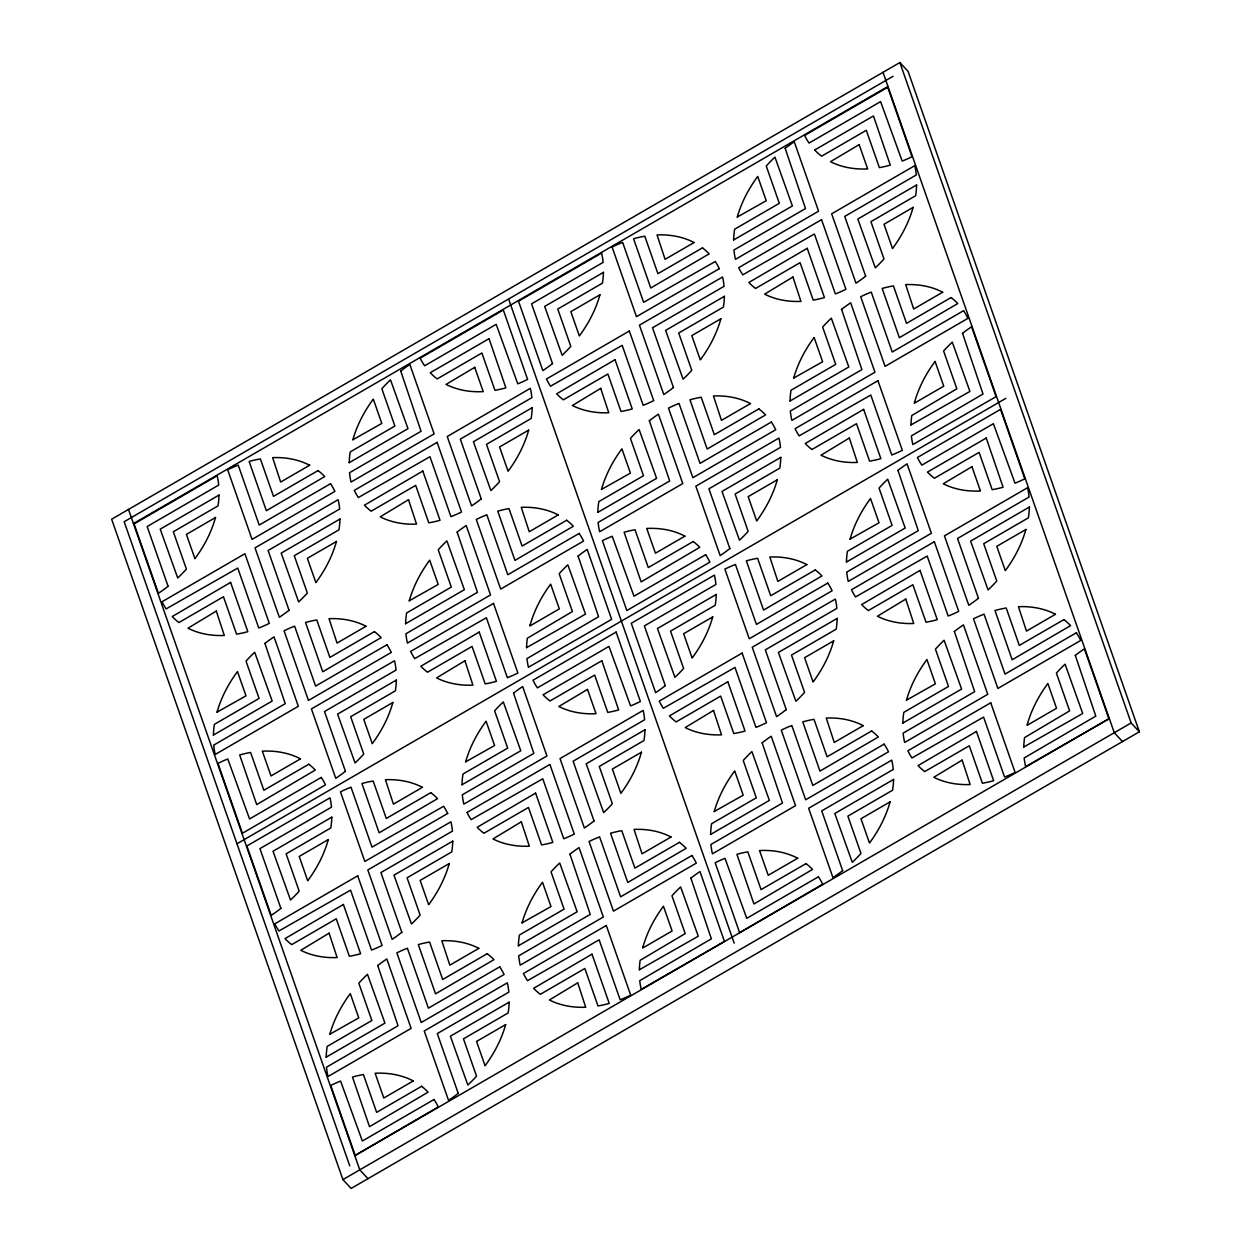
<?xml version="1.0" encoding="UTF-8"?>
<svg xmlns="http://www.w3.org/2000/svg" width="1251" height="1251" viewBox="0 0 1251 1251"><rect width="100%" height="100%" fill="white"/><g stroke="black" fill="none" stroke-linecap="round" stroke-linejoin="round"><path stroke-width="1.5" d="M899.876 62.55L111.636 519.212L342.915 1179.615L351.124 1188.45L1139.364 731.788L908.085 71.385L899.876 62.55L1131.139 722.953L1139.364 731.788M893.026 76.295L124.177 521.714L349.764 1165.869M133.45 523.575L887.96 86.444M814.667 150.011L873.448 115.952L890.29 165.132A107.586 77.656 -42.9 0 1 880.391 167.431L879.375 167.603L866.302 130.292L821.61 156.187L820.719 155.499A107.586 77.656 -42.9 0 1 814.682 150.026M719.341 268.668L636.478 316.675L612.099 247.041L613.788 246.212A107.586 77.656 -42.9 0 1 621.653 242.772L622.638 242.397L643.624 302.335L715.259 261.49A107.586 77.656 -42.9 0 1 719.325 268.652M162.051 601.731L244.915 553.724L269.293 623.358L267.605 624.186A107.586 77.656 -42.9 0 1 259.739 627.627L258.754 628.002L237.753 568.063L166.117 608.909A107.586 77.656 -42.9 0 1 162.067 601.762M236.971 843.799L1005.82 398.365M447.702 813.463L364.839 861.47L340.46 791.836L342.149 791.007A107.586 77.656 -42.9 0 1 350.014 787.567L350.999 787.192L372 847.13L443.636 806.285A107.586 77.656 -42.9 0 1 447.686 813.447M467.045 812.446L549.908 764.455L574.303 834.089L572.598 834.902A107.586 77.656 -42.9 0 1 564.733 838.342L563.748 838.733L542.762 778.779L471.127 819.64A107.586 77.656 -42.9 0 1 467.061 812.478M354.815 1155.721L1109.34 718.59M342.915 1179.615L1131.139 722.953M1122.507 741.562L1114.281 732.726L883.018 72.323M367.982 1178.677L359.772 1169.841L128.493 509.438M508.594 299.005L734.181 943.16M213.389 735.088L272.171 701.06L254.688 652.24A107.586 77.656 -42.9 0 0 246.791 660.262L246.009 661.122L259.082 698.449L214.39 724.345L214.187 725.658A107.586 77.656 -42.9 0 0 213.389 735.088M219.019 495.083L219.019 495.115A107.586 77.656 -42.9 0 1 218.221 504.56L218.018 505.873L173.326 531.753L186.399 569.08L185.617 569.956A107.586 77.656 -42.9 0 1 177.72 577.962L160.237 529.142L219.019 495.083M326.183 1057.158L384.948 1023.146L367.481 974.326A107.586 77.656 -42.9 0 0 359.584 982.332L358.802 983.208L371.875 1020.519L327.183 1046.415L326.98 1047.728A107.586 77.656 -42.9 0 0 326.183 1057.158M331.812 817.169L331.812 817.2A107.586 77.656 -42.9 0 1 331.015 826.63L330.811 827.943L286.119 853.839L299.192 891.165L298.41 892.026A107.586 77.656 -42.9 0 1 290.513 900.048L273.031 851.227L331.812 817.169M339.975 519.04L339.975 519.071A107.586 77.656 -42.9 0 1 339.162 528.501L338.974 529.814L294.282 555.71L307.339 593.021L306.558 593.897A107.586 77.656 -42.9 0 1 298.661 601.919L281.194 553.098L339.975 519.04M349.201 462.682L407.982 428.671L390.5 379.851A107.586 77.656 -42.9 0 0 382.618 387.857L381.821 388.733L394.894 426.044L350.202 451.939L349.999 453.253A107.586 77.656 -42.9 0 0 349.201 462.682M396.364 680.075L396.364 680.106A107.586 77.656 -42.9 0 1 395.566 689.551L395.363 690.849L350.671 716.745L363.744 754.072L362.962 754.932A107.586 77.656 -42.9 0 1 355.065 762.954L337.582 714.133L396.364 680.075M405.59 623.733L464.371 589.706L446.904 540.885A107.586 77.656 -42.9 0 0 439.007 548.908L438.225 549.768L451.298 587.094L406.591 612.99L406.403 614.288A107.586 77.656 -42.9 0 0 405.59 623.733M452.768 841.125L452.768 841.157A107.586 77.656 -42.9 0 1 451.955 850.586L451.767 851.9L407.075 877.795L420.133 915.107L419.351 915.982A107.586 77.656 -42.9 0 1 411.454 923.989L393.987 875.168L452.768 841.125M461.994 784.768L520.776 750.741L503.293 701.92A107.586 77.656 -42.9 0 0 495.396 709.942L494.614 710.818L507.687 748.129L462.995 774.025L462.792 775.339A107.586 77.656 -42.9 0 0 461.994 784.768M509.157 1002.16L509.157 1002.192A107.586 77.656 -42.9 0 1 508.359 1011.621L508.156 1012.935L463.464 1038.83L476.537 1076.141L475.755 1077.017A107.586 77.656 -42.9 0 1 467.858 1085.039L450.376 1036.219L509.157 1002.16M518.383 945.803L577.164 911.776L559.697 862.971A107.586 77.656 -42.9 0 0 551.8 870.977L551.019 871.853L564.076 909.164L519.384 935.06L519.196 936.373A107.586 77.656 -42.9 0 0 518.383 945.803M526.546 647.674L585.499 614.132L567.845 564.827A107.586 77.656 -42.9 0 0 559.948 572.849L559.166 573.724L572.411 611.52L527.343 638.245A107.586 77.656 -42.9 0 0 526.546 647.674M532.191 407.685L532.191 407.717A107.586 77.656 -42.9 0 1 531.378 417.146L531.19 418.46L486.483 444.355L499.556 481.666L498.774 482.542A107.586 77.656 -42.9 0 1 490.877 490.564L473.41 441.744L532.191 407.685M597.806 512.363L656.587 478.351L639.12 429.531A107.586 77.656 -42.9 0 0 631.223 437.537L630.441 438.413L643.499 475.74L598.807 501.62L598.619 502.933A107.586 77.656 -42.9 0 0 597.806 512.363M603.451 272.374L603.451 272.405A107.586 77.656 -42.9 0 1 602.638 281.835L602.45 283.148L557.758 309.044L570.816 346.371L570.034 347.231A107.586 77.656 -42.9 0 1 562.137 355.253L544.67 306.432L603.451 272.374M639.339 969.76L698.277 936.217L680.638 886.912A107.586 77.656 -42.9 0 0 672.741 894.934L671.959 895.794L685.204 933.59L640.137 960.33A107.586 77.656 -42.9 0 0 639.339 969.76M644.969 729.771L644.969 729.802A107.586 77.656 -42.9 0 1 644.171 739.232L643.968 740.545L599.276 766.425L612.349 803.752L611.567 804.628A107.586 77.656 -42.9 0 1 603.67 812.634L586.187 763.814L644.969 729.771M710.599 834.448L769.381 800.421L751.898 751.601A107.586 77.656 -42.9 0 0 744.017 759.623L743.219 760.499L756.292 797.81L711.6 823.705L711.397 825.019A107.586 77.656 -42.9 0 0 710.599 834.448M716.244 594.46L716.244 594.491A107.586 77.656 -42.9 0 1 715.431 603.92L715.244 605.234L670.536 631.13L683.609 668.441L682.827 669.316A107.586 77.656 -42.9 0 1 674.93 677.338L657.463 628.518L716.244 594.46M724.392 296.331L724.392 296.362A107.586 77.656 -42.9 0 1 723.594 305.791L723.391 307.105L678.699 333.001L691.772 370.312L690.99 371.187A107.586 77.656 -42.9 0 1 683.093 379.194L665.61 330.389L724.392 296.331M733.618 239.973L792.399 205.946L774.932 157.126A107.586 77.656 -42.9 0 0 767.035 165.148L766.253 166.023L779.326 203.334L734.618 229.23L734.431 230.544A107.586 77.656 -42.9 0 0 733.618 239.973M780.796 457.366L780.796 457.397A107.586 77.656 -42.9 0 1 779.983 466.826L779.795 468.14L735.103 494.036L748.161 531.347L747.379 532.222A107.586 77.656 -42.9 0 1 739.482 540.244L722.015 491.424L780.796 457.366M790.022 401.008L848.803 366.996L831.321 318.176A107.586 77.656 -42.9 0 0 823.424 326.183L822.642 327.058L835.715 364.369L791.023 390.265L790.82 391.579A107.586 77.656 -42.9 0 0 790.022 401.008M837.185 618.401L837.185 618.432A107.586 77.656 -42.9 0 1 836.387 627.877L836.184 629.175L791.492 655.071L804.565 692.397L803.783 693.257A107.586 77.656 -42.9 0 1 795.886 701.279L778.403 652.459L837.185 618.401M846.411 562.059L905.192 528.031L887.725 479.211A107.586 77.656 -42.9 0 0 879.828 487.233L879.046 488.093L892.104 525.42L847.412 551.316L847.224 552.614A107.586 77.656 -42.9 0 0 846.411 562.059M893.589 779.451L893.589 779.482A107.586 77.656 -42.9 0 1 892.776 788.912L892.588 790.225L847.881 816.121L860.954 853.432L860.172 854.308A107.586 77.656 -42.9 0 1 852.275 862.314L834.808 813.494L893.589 779.451M902.815 723.094L961.597 689.066L944.114 640.246A107.586 77.656 -42.9 0 0 936.217 648.268L935.435 649.144L948.508 686.455L903.816 712.351L903.613 713.664A107.586 77.656 -42.9 0 0 902.815 723.094M910.963 424.965L969.916 391.422L952.277 342.117A107.586 77.656 -42.9 0 0 944.38 350.139L943.598 350.999L956.827 388.795L911.776 415.535A107.586 77.656 -42.9 0 0 910.963 424.965M916.608 184.976L916.608 185.007A107.586 77.656 -42.9 0 1 915.81 194.437L915.607 195.75L870.915 221.646L883.988 258.957L883.206 259.833A107.586 77.656 -42.9 0 1 875.309 267.839L857.826 219.019L916.608 184.976M1023.756 747.035L1082.709 713.492L1065.07 664.203A107.586 77.656 -42.9 0 0 1057.173 672.209L1056.391 673.085L1069.621 710.881L1024.569 737.605A107.586 77.656 -42.9 0 0 1023.756 747.035M1029.401 507.046L1029.401 507.077A107.586 77.656 -42.9 0 1 1028.588 516.507L1028.4 517.82L983.708 543.716L996.766 581.043L995.984 581.903A107.586 77.656 -42.9 0 1 988.087 589.925L970.62 541.104L1029.401 507.046M215.516 517.523L215.36 518.055A107.586 77.656 -42.9 0 1 211.356 529.705L210.559 531.628A107.586 77.656 -42.9 0 1 203.897 544.998L202.803 546.875A107.586 77.656 -42.9 0 1 195.516 557.852L194.921 558.665L186.415 534.38L215.516 517.523M217.049 712.147L245.994 695.837L237.487 671.537L236.892 672.35A107.586 77.656 -42.9 0 0 229.605 683.343L228.511 685.204A107.586 77.656 -42.9 0 0 221.849 698.574L221.052 700.513A107.586 77.656 -42.9 0 0 217.049 712.147M352.86 439.758L381.805 423.432L373.314 399.147L372.704 399.945A107.586 77.656 -42.9 0 0 365.433 410.938L364.338 412.814A107.586 77.656 -42.9 0 0 357.677 426.184L356.863 428.108A107.586 77.656 -42.9 0 0 352.86 439.758M336.456 541.464L336.316 541.996A107.586 77.656 -42.9 0 1 332.313 553.646L331.499 555.585A107.586 77.656 -42.9 0 1 324.838 568.939L323.743 570.816A107.586 77.656 -42.9 0 1 316.472 581.809L315.862 582.622L307.355 558.321L336.456 541.464M328.309 839.593L328.153 840.14A107.586 77.656 -42.9 0 1 324.15 851.775L323.352 853.714A107.586 77.656 -42.9 0 1 316.691 867.068L315.58 868.945A107.586 77.656 -42.9 0 1 308.309 879.938L307.715 880.751L299.208 856.45L328.309 839.593M409.249 600.793L438.21 584.467L429.703 560.182L429.109 560.995A107.586 77.656 -42.9 0 0 421.822 571.973L420.727 573.849A107.586 77.656 -42.9 0 0 414.065 587.219L413.268 589.158A107.586 77.656 -42.9 0 0 409.249 600.793M392.861 702.499L392.705 703.046A107.586 77.656 -42.9 0 1 388.701 714.681L387.904 716.62A107.586 77.656 -42.9 0 1 381.242 729.99L380.148 731.866A107.586 77.656 -42.9 0 1 372.861 742.844L372.266 743.657L363.76 719.372L392.861 702.499M329.826 1034.233L358.787 1017.907L350.28 993.622L349.686 994.42A107.586 77.656 -42.9 0 0 342.399 1005.413L341.304 1007.29A107.586 77.656 -42.9 0 0 334.642 1020.66L333.845 1022.583A107.586 77.656 -42.9 0 0 329.826 1034.233M528.673 430.109L528.532 430.641A107.586 77.656 -42.9 0 1 524.513 442.291L523.716 444.23A107.586 77.656 -42.9 0 1 517.054 457.585L515.959 459.461A107.586 77.656 -42.9 0 1 508.672 470.454L508.078 471.252L499.571 446.967L528.673 430.109M465.653 761.828L494.598 745.518L486.092 721.217L485.497 722.03A107.586 77.656 -42.9 0 0 478.226 733.023L477.131 734.9A107.586 77.656 -42.9 0 0 470.454 748.254L469.657 750.193A107.586 77.656 -42.9 0 0 465.653 761.828M599.933 294.798L599.792 295.345A107.586 77.656 -42.9 0 1 595.789 306.98L594.976 308.919A107.586 77.656 -42.9 0 1 588.314 322.289L587.219 324.15A107.586 77.656 -42.9 0 1 579.948 335.143L579.338 335.956L570.831 311.655L599.933 294.798M449.25 863.55L449.109 864.081A107.586 77.656 -42.9 0 1 445.106 875.731L444.293 877.655A107.586 77.656 -42.9 0 1 437.631 891.025L436.536 892.901A107.586 77.656 -42.9 0 1 429.265 903.894L428.655 904.692L420.148 880.407L449.25 863.55M530.205 624.749L529.877 625.969L559.322 608.893L550.643 584.139L550.049 584.936A107.586 77.656 -42.9 0 0 542.778 595.929L541.683 597.806A107.586 77.656 -42.9 0 0 534.208 613.099L533.442 615.039A107.586 77.656 -42.9 0 0 530.205 624.749M601.465 489.438L630.426 473.113L621.919 448.828L621.309 449.641A107.586 77.656 -42.9 0 0 614.038 460.618L612.943 462.495A107.586 77.656 -42.9 0 0 606.282 475.865L605.468 477.788A107.586 77.656 -42.9 0 0 601.465 489.438M522.042 922.878L551.003 906.553L542.496 882.268L541.886 883.065A107.586 77.656 -42.9 0 0 534.615 894.058L533.52 895.935A107.586 77.656 -42.9 0 0 526.859 909.305L526.045 911.228A107.586 77.656 -42.9 0 0 522.042 922.878M505.654 1024.585L505.498 1025.116A107.586 77.656 -42.9 0 1 501.495 1036.766L500.697 1038.705A107.586 77.656 -42.9 0 1 494.02 1052.06L492.925 1053.936A107.586 77.656 -42.9 0 1 485.654 1064.929L485.06 1065.727L476.553 1041.442L505.654 1024.585M737.277 217.049L766.237 200.723L757.731 176.438L757.136 177.235A107.586 77.656 -42.9 0 0 749.849 188.229L748.755 190.105A107.586 77.656 -42.9 0 0 742.093 203.46L741.296 205.399A107.586 77.656 -42.9 0 0 737.277 217.049M720.889 318.755L720.732 319.286A107.586 77.656 -42.9 0 1 716.729 330.936L715.932 332.86A107.586 77.656 -42.9 0 1 709.27 346.23L708.175 348.106A107.586 77.656 -42.9 0 1 700.888 359.1L700.294 359.897L691.787 335.612L720.889 318.755M641.466 752.195L641.31 752.727A107.586 77.656 -42.9 0 1 637.306 764.377L636.509 766.3A107.586 77.656 -42.9 0 1 629.847 779.67L628.753 781.547A107.586 77.656 -42.9 0 1 621.466 792.524L620.871 793.337L612.365 769.052L641.466 752.195M712.726 616.884L712.585 617.415A107.586 77.656 -42.9 0 1 708.566 629.065L707.769 631.004A107.586 77.656 -42.9 0 1 701.107 644.359L700.013 646.235A107.586 77.656 -42.9 0 1 692.726 657.228L692.131 658.026L683.625 633.741L712.726 616.884M793.681 378.083L822.626 361.758L814.12 337.473L813.525 338.27A107.586 77.656 -42.9 0 0 806.254 349.264L805.159 351.14A107.586 77.656 -42.9 0 0 798.482 364.51L797.685 366.434A107.586 77.656 -42.9 0 0 793.681 378.083M642.998 946.819L642.67 948.039L672.115 930.979L663.437 906.209L662.842 907.022A107.586 77.656 -42.9 0 0 655.571 918.015L654.461 919.876A107.586 77.656 -42.9 0 0 647.002 935.185L646.235 937.124A107.586 77.656 -42.9 0 0 642.998 946.819M777.278 479.79L777.137 480.337A107.586 77.656 -42.9 0 1 773.134 491.971L772.32 493.91A107.586 77.656 -42.9 0 1 765.659 507.265L764.564 509.141A107.586 77.656 -42.9 0 1 757.293 520.135L756.683 520.948L748.176 496.647L777.278 479.79M714.258 811.524L743.203 795.198L734.697 770.913L734.102 771.711A107.586 77.656 -42.9 0 0 726.831 782.704L725.736 784.58A107.586 77.656 -42.9 0 0 719.075 797.935L718.262 799.874A107.586 77.656 -42.9 0 0 714.258 811.524M913.089 207.4L912.949 207.932A107.586 77.656 -42.9 0 1 908.945 219.582L908.132 221.505A107.586 77.656 -42.9 0 1 901.471 234.875L900.376 236.752A107.586 77.656 -42.9 0 1 893.105 247.745L892.51 248.542L884.004 224.257L913.089 207.4M850.07 539.118L879.031 522.793L870.524 498.508L869.914 499.321A107.586 77.656 -42.9 0 0 862.643 510.299L861.548 512.175A107.586 77.656 -42.9 0 0 854.886 525.545L854.073 527.484A107.586 77.656 -42.9 0 0 850.07 539.118M833.682 640.84L833.526 641.372A107.586 77.656 -42.9 0 1 829.522 653.006L828.725 654.945A107.586 77.656 -42.9 0 1 822.048 668.315L820.953 670.192A107.586 77.656 -42.9 0 1 813.682 681.169L813.087 681.983L804.581 657.698L833.682 640.84M914.622 402.024L914.293 403.244L943.754 386.184L935.076 361.414L934.481 362.227A107.586 77.656 -42.9 0 0 927.194 373.22L926.1 375.097A107.586 77.656 -42.9 0 0 918.641 390.39L917.874 392.329A107.586 77.656 -42.9 0 0 914.622 402.024M906.475 700.169L935.42 683.844L926.913 659.543L926.319 660.356A107.586 77.656 -42.9 0 0 919.032 671.349L917.937 673.226A107.586 77.656 -42.9 0 0 911.275 686.58L910.478 688.519A107.586 77.656 -42.9 0 0 906.475 700.169M890.071 801.875L889.93 802.407A107.586 77.656 -42.9 0 1 885.911 814.057L885.114 815.98A107.586 77.656 -42.9 0 1 878.452 829.35L877.358 831.227A107.586 77.656 -42.9 0 1 870.07 842.22L869.476 843.018L860.969 818.733L890.071 801.875M1025.883 529.47L1025.742 530.017A107.586 77.656 -42.9 0 1 1021.739 541.652L1020.925 543.591A107.586 77.656 -42.9 0 1 1014.264 556.961L1013.169 558.822A107.586 77.656 -42.9 0 1 1005.898 569.815L1005.288 570.628L996.781 546.327L1025.883 529.47M1027.415 724.11L1027.087 725.33L1056.532 708.269L1047.869 683.499L1047.259 684.313A107.586 77.656 -42.9 0 0 1039.988 695.29L1038.893 697.167A107.586 77.656 -42.9 0 0 1031.418 712.46L1030.652 714.399A107.586 77.656 -42.9 0 0 1027.415 724.11M400.742 371.047L421.071 431.282L349.529 472.722L349.608 473.613A107.586 77.656 -42.9 0 0 350.702 480.572L351.031 482.042L434.144 433.894L409.843 364.479A107.586 77.656 -42.9 0 0 400.742 371.047M168.087 586.281L167.478 586.766A107.586 77.656 -42.9 0 1 158.424 593.318L134.076 523.919L217.189 475.755L217.518 477.225A107.586 77.656 -42.9 0 1 218.612 484.2L218.706 485.075L147.165 526.53L168.087 586.281M785.175 148.337L805.488 208.573L733.946 250.012L734.024 250.904A107.586 77.656 -42.9 0 0 735.135 257.862L735.463 259.332L818.576 211.184L794.26 141.754A107.586 77.656 -42.9 0 0 785.175 148.337M552.504 363.572L551.91 364.057A107.586 77.656 -42.9 0 1 542.84 370.609L518.493 301.21L601.622 253.046L601.95 254.516A107.586 77.656 -42.9 0 1 603.045 261.49L603.123 262.366L531.581 303.821L552.504 363.572M289.028 610.238L288.434 610.707A107.586 77.656 -42.9 0 1 279.364 617.259L255.016 547.86L338.145 499.712L338.474 501.182A107.586 77.656 -42.9 0 1 339.568 508.141L339.647 509.032L268.105 550.487L289.028 610.238M264.931 643.436L285.244 703.672L213.702 745.127L213.796 746.003A107.586 77.656 -42.9 0 0 214.891 752.977L215.219 754.447L298.332 706.283L274.016 636.868A107.586 77.656 -42.9 0 0 264.931 643.436M481.244 498.868L480.634 499.352A107.586 77.656 -42.9 0 1 471.58 505.904L447.233 436.505L530.346 388.357L530.674 389.827A107.586 77.656 -42.9 0 1 531.784 396.786L531.863 397.677L460.321 439.117L481.244 498.868M457.147 532.082L477.46 592.317L405.918 633.772L405.996 634.648A107.586 77.656 -42.9 0 0 407.107 641.622L407.435 643.092L490.548 594.929L466.201 525.529A107.586 77.656 -42.9 0 0 457.147 532.082M673.46 387.513L672.85 387.998A107.586 77.656 -42.9 0 1 663.796 394.55L639.449 325.151L722.562 277.003L722.89 278.473A107.586 77.656 -42.9 0 1 723.985 285.431L724.079 286.323L652.537 327.762L673.46 387.513M649.347 420.727L669.676 480.963L598.134 522.418L598.213 523.293A107.586 77.656 -42.9 0 0 599.307 530.268L599.636 531.738L682.765 483.574L658.417 414.175A107.586 77.656 -42.9 0 0 649.347 420.727M865.661 276.158L865.067 276.643A107.586 77.656 -42.9 0 1 855.997 283.195L831.665 213.796L914.778 165.648L915.107 167.118A107.586 77.656 -42.9 0 1 916.201 174.077L916.295 174.968L844.738 216.407L865.661 276.158M841.563 309.372L861.892 369.608L790.335 411.047L790.429 411.939A107.586 77.656 -42.9 0 0 791.523 418.897L791.852 420.367L874.965 372.219L850.664 302.805A107.586 77.656 -42.9 0 0 841.563 309.372M578.087 556.038L598.572 616.743L526.952 658.605A107.586 77.656 -42.9 0 0 528.422 667.268L611.661 619.354L587.188 549.455A107.586 77.656 -42.9 0 0 578.087 556.038M345.432 771.273L344.823 771.758A107.586 77.656 -42.9 0 1 335.753 778.31L311.421 708.91L394.534 660.747L394.863 662.217A107.586 77.656 -42.9 0 1 395.957 669.191L396.051 670.067L324.509 711.522L345.432 771.273M962.519 333.329L983.005 394.034L911.369 435.895A107.586 77.656 -42.9 0 0 912.855 444.543L996.093 396.645L971.574 326.761A107.586 77.656 -42.9 0 0 962.519 333.329M513.535 693.132L533.864 753.352L462.307 794.807L462.401 795.699A107.586 77.656 -42.9 0 0 463.495 802.657L463.824 804.127L546.937 755.979L522.637 686.549A107.586 77.656 -42.9 0 0 513.535 693.132M729.849 548.563L729.239 549.033A107.586 77.656 -42.9 0 1 720.185 555.6L695.837 486.186L778.966 438.038L779.279 439.508A107.586 77.656 -42.9 0 1 780.389 446.466L780.468 447.358L708.926 488.813L729.849 548.563M280.881 908.367L280.271 908.836A107.586 77.656 -42.9 0 1 271.201 915.404L246.869 845.989L329.983 797.841L330.311 799.311A107.586 77.656 -42.9 0 1 331.406 806.269L331.499 807.161L259.942 848.616L280.881 908.367M897.968 470.407L918.281 530.643L846.739 572.098L846.818 572.974A107.586 77.656 -42.9 0 0 847.928 579.948L848.241 581.418L931.37 533.254L907.053 463.84A107.586 77.656 -42.9 0 0 897.968 470.407M665.297 685.642L664.688 686.127A107.586 77.656 -42.9 0 1 655.633 692.679L631.286 623.279L714.399 575.132L714.728 576.602A107.586 77.656 -42.9 0 1 715.838 583.56L715.916 584.452L644.374 625.891L665.297 685.642M401.821 932.308L401.211 932.793A107.586 77.656 -42.9 0 1 392.157 939.345L367.81 869.945L450.939 821.798L451.251 823.267A107.586 77.656 -42.9 0 1 452.362 830.226L452.44 831.117L380.898 872.557L401.821 932.308M377.724 965.522L398.037 1025.757L326.495 1067.197L326.574 1068.088A107.586 77.656 -42.9 0 0 327.684 1075.047L328.012 1076.517L411.126 1028.369L386.809 958.954A107.586 77.656 -42.9 0 0 377.724 965.522M594.037 820.953L593.427 821.438A107.586 77.656 -42.9 0 1 584.373 827.99L560.026 758.591L643.139 710.427L643.467 711.897A107.586 77.656 -42.9 0 1 644.562 718.872L644.656 719.747L573.114 761.202L594.037 820.953M569.94 854.167L590.253 914.403L518.712 955.842L518.79 956.734A107.586 77.656 -42.9 0 0 519.9 963.692L520.213 965.162L603.342 917.014L579.025 847.599A107.586 77.656 -42.9 0 0 569.94 854.167M786.254 709.598L785.644 710.083A107.586 77.656 -42.9 0 1 776.574 716.635L752.242 647.236L835.355 599.073L835.684 600.543A107.586 77.656 -42.9 0 1 836.778 607.517L836.872 608.393L765.315 649.848L786.254 709.598M762.14 742.813L782.469 803.048L710.912 844.488L711.006 845.379A107.586 77.656 -42.9 0 0 712.1 852.338L712.429 853.808L795.542 805.66L771.21 736.26A107.586 77.656 -42.9 0 0 762.14 742.813M978.454 598.244L977.86 598.729A107.586 77.656 -42.9 0 1 968.79 605.281L944.442 535.881L1027.571 487.718L1027.9 489.188A107.586 77.656 -42.9 0 1 1028.994 496.162L1029.073 497.038L957.531 538.493L978.454 598.244M954.357 631.458L974.67 691.678L903.128 733.133L903.222 734.024A107.586 77.656 -42.9 0 0 904.317 740.983L904.645 742.453L987.758 694.305L963.442 624.875A107.586 77.656 -42.9 0 0 954.357 631.458M690.88 878.108L711.366 938.829L639.746 980.675A107.586 77.656 -42.9 0 0 641.216 989.338L724.454 941.44L699.981 871.54A107.586 77.656 -42.9 0 0 690.88 878.108M458.226 1093.358L457.616 1093.827A107.586 77.656 -42.9 0 1 448.546 1100.38L424.214 1030.98L507.327 982.833L507.656 984.302A107.586 77.656 -42.9 0 1 508.75 991.261L508.844 992.152L437.287 1033.592L458.226 1093.358M1075.313 655.399L1095.798 716.104L1024.162 757.965A107.586 77.656 -42.9 0 0 1025.648 766.628L1108.871 718.731L1084.398 648.831A107.586 77.656 -42.9 0 0 1075.313 655.399M842.642 870.633L842.032 871.118A107.586 77.656 -42.9 0 1 832.978 877.67L808.631 808.271L891.744 760.123L892.072 761.593A107.586 77.656 -42.9 0 1 893.183 768.552L893.261 769.443L821.719 810.883L842.642 870.633M503.324 309.998L420.211 358.146L420.852 359.428A107.586 77.656 -42.9 0 0 424.167 365.104L424.636 365.777L496.178 324.337L517.773 383.822A107.586 77.656 -42.9 0 0 527.609 379.428L503.324 309.998M887.741 87.273L804.628 135.436L805.269 136.719A107.586 77.656 -42.9 0 0 808.599 142.395L809.053 143.067L880.595 101.612L902.206 161.098A107.586 77.656 -42.9 0 0 912.026 156.719L887.741 87.273M489.032 338.661L430.25 372.72A107.586 77.656 -42.9 0 0 436.286 378.224L437.178 378.897L481.885 353.001L494.943 390.328L495.975 390.14A107.586 77.656 -42.9 0 0 505.873 387.857L489.032 338.661M474.723 367.341L446.044 384.417A107.586 77.656 -42.9 0 0 455.473 388.263L457.131 388.78A107.586 77.656 -42.9 0 0 469.328 391.219L471.142 391.407A107.586 77.656 -42.9 0 0 482.37 391.672L483.23 391.626L474.723 367.341M859.156 144.631L830.461 161.707A107.586 77.656 -42.9 0 0 839.906 165.554L841.563 166.07A107.586 77.656 -42.9 0 0 853.761 168.494L855.575 168.682A107.586 77.656 -42.9 0 0 866.787 168.963L867.662 168.916L859.156 144.631M309.638 465.247L280.646 482.042L272.64 457.631A107.586 77.656 -42.9 0 1 283.868 457.913L285.681 458.101A107.586 77.656 -42.9 0 1 297.879 460.54L299.536 461.04A107.586 77.656 -42.9 0 1 308.966 464.903L309.638 465.247M694.07 242.538L665.079 259.332L657.056 234.922A107.586 77.656 -42.9 0 1 668.284 235.188L670.098 235.376A107.586 77.656 -42.9 0 1 682.295 237.815L683.953 238.331A107.586 77.656 -42.9 0 1 693.398 242.178L694.07 242.538M318.035 470.579L273.5 496.381L260.38 458.929L259.035 459.164A107.586 77.656 -42.9 0 0 249.137 461.463L266.354 510.721L324.744 476.568A107.586 77.656 -42.9 0 0 318.724 471.095L318.035 470.579M702.468 247.854L657.917 273.672L644.812 236.22L643.467 236.455A107.586 77.656 -42.9 0 0 633.569 238.738L650.77 287.996L709.176 253.859A107.586 77.656 -42.9 0 0 703.14 248.386L702.468 247.854M330.514 483.73L259.207 525.06L238.206 465.106L237.237 465.497A107.586 77.656 -42.9 0 0 229.355 468.922L227.666 469.75L252.061 539.384L334.908 491.393A107.586 77.656 -42.9 0 0 330.843 484.2L330.514 483.73M437.115 442.369L354.268 490.376A107.586 77.656 -42.9 0 0 358.333 497.554L429.969 456.709L450.954 516.647L451.939 516.272A107.586 77.656 -42.9 0 0 459.821 512.832L461.51 512.003L437.115 442.369M629.331 331.015L546.468 379.022A107.586 77.656 -42.9 0 0 550.549 386.199L622.185 345.354L643.17 405.293L644.156 404.917A107.586 77.656 -42.9 0 0 652.021 401.477L653.71 400.648L629.331 331.015M821.547 219.66L738.684 267.667A107.586 77.656 -42.9 0 0 742.766 274.845L814.401 234L835.387 293.938L836.372 293.547A107.586 77.656 -42.9 0 0 844.237 290.123L845.926 289.294L821.547 219.66M230.606 582.403L172.216 616.54A107.586 77.656 -42.9 0 0 178.236 622.028L178.924 622.545L223.46 596.743L236.58 634.179L237.925 633.944A107.586 77.656 -42.9 0 0 247.823 631.661L230.606 582.403M422.822 471.048L364.432 505.185A107.586 77.656 -42.9 0 0 370.452 510.674L371.14 511.19L415.676 485.372L428.78 522.824L430.141 522.59A107.586 77.656 -42.9 0 0 440.039 520.307L422.822 471.048M615.039 359.678L556.632 393.83A107.586 77.656 -42.9 0 0 562.669 399.304L563.341 399.82L607.892 374.018L620.996 411.47L622.341 411.235A107.586 77.656 -42.9 0 0 632.24 408.936L615.039 359.678M807.239 248.324L748.849 282.476A107.586 77.656 -42.9 0 0 754.885 287.949L755.557 288.465L800.093 262.663L813.213 300.115L814.557 299.88A107.586 77.656 -42.9 0 0 824.456 297.582L807.239 248.324M216.314 611.067L187.994 628.221A107.586 77.656 -42.9 0 0 197.423 632.083L199.081 632.584A107.586 77.656 -42.9 0 0 211.278 635.023L213.092 635.211A107.586 77.656 -42.9 0 0 224.32 635.477L216.314 611.067M408.53 499.712L380.21 516.866A107.586 77.656 -42.9 0 0 389.64 520.713L391.297 521.229A107.586 77.656 -42.9 0 0 403.494 523.669L405.308 523.856A107.586 77.656 -42.9 0 0 416.536 524.122L408.53 499.712M600.73 388.357L572.411 405.512A107.586 77.656 -42.9 0 0 581.856 409.358L583.513 409.875A107.586 77.656 -42.9 0 0 595.711 412.314L597.525 412.502A107.586 77.656 -42.9 0 0 608.752 412.767L600.73 388.357M792.946 277.003L764.627 294.141A107.586 77.656 -42.9 0 0 774.056 298.004L775.714 298.52A107.586 77.656 -42.9 0 0 787.911 300.944L789.741 301.131A107.586 77.656 -42.9 0 0 800.953 301.413L792.946 277.003M366.027 626.282L337.051 643.077L329.029 618.682A107.586 77.656 -42.9 0 1 340.256 618.948L342.07 619.136A107.586 77.656 -42.9 0 1 354.268 621.575L355.925 622.075A107.586 77.656 -42.9 0 1 365.37 625.938L366.027 626.282M558.243 514.927L529.251 531.722L521.245 507.312A107.586 77.656 -42.9 0 1 532.473 507.593L534.286 507.781A107.586 77.656 -42.9 0 1 546.484 510.22L548.141 510.721A107.586 77.656 -42.9 0 1 557.571 514.583L558.243 514.927M750.459 403.573L721.467 420.367L713.461 395.957A107.586 77.656 -42.9 0 1 724.689 396.239L726.503 396.426A107.586 77.656 -42.9 0 1 738.7 398.866L740.357 399.366A107.586 77.656 -42.9 0 1 749.787 403.229L750.459 403.573M942.675 292.218L913.683 309.013L905.677 284.603A107.586 77.656 -42.9 0 1 916.889 284.884L918.703 285.072A107.586 77.656 -42.9 0 1 930.9 287.495L932.574 288.011A107.586 77.656 -42.9 0 1 942.003 291.858L942.675 292.218M374.44 631.614L329.889 657.416L316.784 619.98L315.44 620.199A107.586 77.656 -42.9 0 0 305.541 622.498L322.742 671.756L381.148 637.603A107.586 77.656 -42.9 0 0 375.112 632.13L374.44 631.614M566.656 520.26L522.105 546.062L509.001 508.61L507.64 508.844A107.586 77.656 -42.9 0 0 497.742 511.143L514.959 560.401L573.349 526.249A107.586 77.656 -42.9 0 0 567.328 520.776L566.656 520.26M758.857 408.905L714.321 434.707L701.201 397.255L699.856 397.49A107.586 77.656 -42.9 0 0 689.958 399.788L707.175 449.046L765.565 414.894A107.586 77.656 -42.9 0 0 759.545 409.421L758.857 408.905M951.073 297.55L906.537 323.352L893.417 285.9L892.072 286.135A107.586 77.656 -42.9 0 0 882.174 288.434L899.375 337.692L957.781 303.54A107.586 77.656 -42.9 0 0 951.745 298.066L951.073 297.55M386.919 644.781L315.596 686.095L294.611 626.157L293.625 626.532A107.586 77.656 -42.9 0 0 285.76 629.972L284.071 630.785L308.45 700.435L391.313 652.428A107.586 77.656 -42.9 0 0 387.231 645.235L386.919 644.781M579.135 533.426L507.812 574.741L486.827 514.786L485.841 515.177A107.586 77.656 -42.9 0 0 477.96 518.618L476.271 519.431L500.666 589.08L583.529 541.073A107.586 77.656 -42.9 0 0 579.448 533.88L579.135 533.426M771.335 422.056L700.028 463.386L679.027 403.432L678.042 403.823A107.586 77.656 -42.9 0 0 670.176 407.263L668.487 408.076L692.882 477.71L775.729 429.719A107.586 77.656 -42.9 0 0 771.664 422.525L771.335 422.056M963.551 310.701L892.229 352.016L871.243 292.077L870.258 292.468A107.586 77.656 -42.9 0 0 862.392 295.893L860.704 296.722L885.082 366.355L967.946 318.348A107.586 77.656 -42.9 0 0 963.864 311.171L963.551 310.701M493.52 603.404L410.656 651.411A107.586 77.656 -42.9 0 0 414.738 658.605L486.373 617.744L507.359 677.682L508.344 677.307A107.586 77.656 -42.9 0 0 516.21 673.867L517.898 673.054L493.52 603.404M877.936 380.695L795.073 428.702A107.586 77.656 -42.9 0 0 799.154 435.88L870.79 395.035L891.775 454.973L892.761 454.598A107.586 77.656 -42.9 0 0 900.626 451.158L902.331 450.329L877.936 380.695M479.211 632.083L420.821 666.236A107.586 77.656 -42.9 0 0 426.857 671.709L427.529 672.225L472.065 646.423L485.185 683.859L486.53 683.64A107.586 77.656 -42.9 0 0 496.428 681.342L479.211 632.083M863.643 409.374L805.253 443.511A107.586 77.656 -42.9 0 0 811.273 449L811.946 449.516L856.497 423.698L869.601 461.15L870.962 460.915A107.586 77.656 -42.9 0 0 880.86 458.632L863.643 409.374M464.919 660.763L436.599 677.901A107.586 77.656 -42.9 0 0 446.028 681.764L447.686 682.264A107.586 77.656 -42.9 0 0 459.883 684.704L461.713 684.891A107.586 77.656 -42.9 0 0 472.925 685.157L464.919 660.763M849.351 438.038L821.016 455.192A107.586 77.656 -42.9 0 0 830.461 459.039L832.118 459.555A107.586 77.656 -42.9 0 0 844.316 461.994L846.129 462.182A107.586 77.656 -42.9 0 0 857.357 462.448L849.351 438.038M300.459 758.872L271.014 775.933L262.335 751.163L263.195 751.132A107.586 77.656 -42.9 0 1 274.422 751.398L276.236 751.585A107.586 77.656 -42.9 0 1 290.091 754.525L291.733 755.072A107.586 77.656 -42.9 0 1 299.536 758.387L300.459 758.872M684.876 536.163L655.43 553.223L646.751 528.454L647.627 528.407A107.586 77.656 -42.9 0 1 658.839 528.688L660.669 528.876A107.586 77.656 -42.9 0 1 674.524 531.816L676.15 532.363A107.586 77.656 -42.9 0 1 683.953 535.678L684.876 536.163M308.809 764.22L263.852 790.272L250.622 752.476L249.59 752.649A107.586 77.656 -42.9 0 0 239.692 754.947L256.705 804.612L315.299 770.053A107.586 77.656 -42.9 0 0 309.278 764.58L308.809 764.22M693.242 541.511L648.284 567.563L635.039 529.767L634.022 529.939A107.586 77.656 -42.9 0 0 624.124 532.238L641.138 581.903L699.731 547.344A107.586 77.656 -42.9 0 0 693.695 541.871L693.242 541.511M321.226 777.434L249.559 818.952L227.791 758.982A107.586 77.656 -42.9 0 0 217.971 763.36L242.413 833.275L325.463 784.846A107.586 77.656 -42.9 0 0 321.398 777.684L321.226 777.434M705.642 554.709L633.991 596.227L612.208 536.272A107.586 77.656 -42.9 0 0 602.388 540.651L626.829 610.566L709.88 562.137A107.586 77.656 -42.9 0 0 705.814 554.975L705.642 554.709M616.117 632.068L533.004 680.231L533.63 681.514A107.586 77.656 -42.9 0 0 536.96 687.19L537.414 687.862L608.971 646.407L630.567 705.892A107.586 77.656 -42.9 0 0 640.387 701.514L616.117 632.068M1000.534 409.358L917.421 457.506L918.062 458.804A107.586 77.656 -42.9 0 0 921.393 464.481L921.846 465.137L993.388 423.698L1014.999 483.183A107.586 77.656 -42.9 0 0 1024.819 478.805L1000.534 409.358M601.825 660.747L543.043 694.805A107.586 77.656 -42.9 0 0 549.08 700.294L549.971 700.982L594.663 675.087L607.736 712.398L608.768 712.226A107.586 77.656 -42.9 0 0 618.666 709.927L601.825 660.747M986.241 438.038L927.46 472.08A107.586 77.656 -42.9 0 0 933.512 477.585L934.403 478.257L979.095 452.377L992.168 489.688L993.185 489.516A107.586 77.656 -42.9 0 0 1003.083 487.218L986.241 438.038M587.517 689.426L558.837 706.487A107.586 77.656 -42.9 0 0 568.267 710.349L569.924 710.849A107.586 77.656 -42.9 0 0 582.122 713.289L583.936 713.477A107.586 77.656 -42.9 0 0 595.163 713.758L596.023 713.711L587.517 689.426M971.949 466.701L943.254 483.777A107.586 77.656 -42.9 0 0 952.683 487.64L954.341 488.14A107.586 77.656 -42.9 0 0 966.538 490.58L968.368 490.767A107.586 77.656 -42.9 0 0 979.58 491.033L980.456 491.002L971.949 466.701M422.431 787.332L393.44 804.127L385.433 779.717A107.586 77.656 -42.9 0 1 396.661 779.983L398.475 780.171A107.586 77.656 -42.9 0 1 410.672 782.61L412.33 783.126A107.586 77.656 -42.9 0 1 421.759 786.973L422.431 787.332M806.848 564.608L777.856 581.402L769.85 557.008A107.586 77.656 -42.9 0 1 781.077 557.274L782.891 557.461A107.586 77.656 -42.9 0 1 795.089 559.901L796.746 560.401A107.586 77.656 -42.9 0 1 806.191 564.264L806.848 564.608M430.829 792.649L386.293 818.467L373.173 781.015L371.828 781.25A107.586 77.656 -42.9 0 0 361.93 783.533L379.147 832.791L437.537 798.654A107.586 77.656 -42.9 0 0 431.517 793.165L430.829 792.649M815.261 569.94L770.71 595.742L757.606 558.306L756.245 558.525A107.586 77.656 -42.9 0 0 746.347 560.823L763.563 610.081L821.954 575.929A107.586 77.656 -42.9 0 0 815.933 570.456L815.261 569.94M827.74 583.107L756.417 624.421L735.432 564.482L734.446 564.858A107.586 77.656 -42.9 0 0 726.581 568.298L724.876 569.111L749.271 638.761L832.134 590.753A107.586 77.656 -42.9 0 0 828.053 583.56L827.74 583.107M357.692 875.809L274.845 923.817A107.586 77.656 -42.9 0 0 278.91 930.994L350.546 890.149L371.547 950.088L372.517 949.697A107.586 77.656 -42.9 0 0 380.398 946.272L382.087 945.443L357.692 875.809M742.124 653.085L659.261 701.092A107.586 77.656 -42.9 0 0 663.343 708.285L734.978 667.424L755.964 727.363L756.949 726.987A107.586 77.656 -42.9 0 0 764.814 723.547L766.503 722.734L742.124 653.085M934.341 541.73L851.478 589.737A107.586 77.656 -42.9 0 0 855.543 596.93L927.179 556.07L948.18 616.008L949.165 615.633A107.586 77.656 -42.9 0 0 957.031 612.192L958.719 611.379L934.341 541.73M343.399 904.473L285.009 938.625A107.586 77.656 -42.9 0 0 291.03 944.098L291.718 944.614L336.253 918.813L349.373 956.264L350.718 956.03A107.586 77.656 -42.9 0 0 360.616 953.731L343.399 904.473M535.616 793.118L477.225 827.271A107.586 77.656 -42.9 0 0 483.246 832.744L483.918 833.26L528.469 807.458L541.574 844.91L542.934 844.675A107.586 77.656 -42.9 0 0 552.833 842.376L535.616 793.118M727.832 681.764L669.426 715.916A107.586 77.656 -42.9 0 0 675.462 721.389L676.134 721.905L720.67 696.103L733.79 733.555L735.135 733.321A107.586 77.656 -42.9 0 0 745.033 731.022L727.832 681.764M920.032 570.409L861.642 604.561A107.586 77.656 -42.9 0 0 867.662 610.035L868.35 610.551L912.886 584.749L926.006 622.185L927.351 621.966A107.586 77.656 -42.9 0 0 937.249 619.667L920.032 570.409M329.107 933.152L300.787 950.307A107.586 77.656 -42.9 0 0 310.217 954.153L311.874 954.669A107.586 77.656 -42.9 0 0 324.072 957.093L325.885 957.281A107.586 77.656 -42.9 0 0 337.113 957.562L329.107 933.152M521.323 821.798L492.988 838.936A107.586 77.656 -42.9 0 0 502.433 842.799L504.09 843.299A107.586 77.656 -42.9 0 0 516.288 845.739L518.102 845.926A107.586 77.656 -42.9 0 0 529.329 846.208L521.323 821.798M713.523 710.443L685.204 727.582A107.586 77.656 -42.9 0 0 694.649 731.444L696.307 731.944A107.586 77.656 -42.9 0 0 708.504 734.384L710.318 734.572A107.586 77.656 -42.9 0 0 721.53 734.853L713.523 710.443M905.74 599.088L877.42 616.227A107.586 77.656 -42.9 0 0 886.85 620.089L888.507 620.59A107.586 77.656 -42.9 0 0 900.704 623.029L902.518 623.217A107.586 77.656 -42.9 0 0 913.746 623.483L905.74 599.088M478.82 948.367L449.828 965.162L441.822 940.752A107.586 77.656 -42.9 0 1 453.05 941.033L454.864 941.221A107.586 77.656 -42.9 0 1 467.061 943.645L468.718 944.161A107.586 77.656 -42.9 0 1 478.163 948.023L478.82 948.367M671.036 837.013L642.044 853.808L634.038 829.397A107.586 77.656 -42.9 0 1 645.266 829.663L647.08 829.851A107.586 77.656 -42.9 0 1 659.277 832.29L660.935 832.806A107.586 77.656 -42.9 0 1 670.364 836.653L671.036 837.013M863.253 725.658L834.261 742.453L826.254 718.043A107.586 77.656 -42.9 0 1 837.466 718.309L839.296 718.496A107.586 77.656 -42.9 0 1 851.493 720.936L853.151 721.452A107.586 77.656 -42.9 0 1 862.58 725.299L863.253 725.658M1055.453 614.304L1026.477 631.098L1018.455 606.688A107.586 77.656 -42.9 0 1 1029.682 606.954L1031.496 607.142A107.586 77.656 -42.9 0 1 1043.694 609.581L1045.351 610.081A107.586 77.656 -42.9 0 1 1054.796 613.944L1055.453 614.304M487.233 953.7L442.682 979.502L429.578 942.05L428.217 942.284A107.586 77.656 -42.9 0 0 418.319 944.583L435.536 993.841L493.926 959.689A107.586 77.656 -42.9 0 0 487.906 954.216L487.233 953.7M679.434 842.345L634.898 868.147L621.778 830.695L620.433 830.93A107.586 77.656 -42.9 0 0 610.535 833.229L627.752 882.471L686.142 848.334A107.586 77.656 -42.9 0 0 680.122 842.861L679.434 842.345M871.65 730.975L827.114 756.792L813.994 719.341L812.65 719.575A107.586 77.656 -42.9 0 0 802.751 721.858L819.968 771.116L878.358 736.98A107.586 77.656 -42.9 0 0 872.322 731.491L871.65 730.975M1063.866 619.62L1019.315 645.422L1006.211 607.986L1004.866 608.221A107.586 77.656 -42.9 0 0 994.967 610.504L1012.168 659.762L1070.575 625.625A107.586 77.656 -42.9 0 0 1064.538 620.136L1063.866 619.62M499.712 966.851L428.389 1008.165L407.404 948.227L406.419 948.618A107.586 77.656 -42.9 0 0 398.553 952.042L396.848 952.871L421.243 1022.505L504.106 974.498A107.586 77.656 -42.9 0 0 500.025 967.32L499.712 966.851M691.912 855.496L620.605 896.811L599.604 836.872L598.635 837.247A107.586 77.656 -42.9 0 0 590.753 840.688L589.065 841.516L613.459 911.15L696.307 863.143A107.586 77.656 -42.9 0 0 692.241 855.965L691.912 855.496M884.129 744.142L812.806 785.456L791.82 725.517L790.835 725.893A107.586 77.656 -42.9 0 0 782.97 729.333L781.281 730.162L805.66 799.796L888.523 751.788A107.586 77.656 -42.9 0 0 884.441 744.611L884.129 744.142M1076.345 632.787L1005.022 674.101L984.037 614.163L983.051 614.538A107.586 77.656 -42.9 0 0 975.186 617.978L973.497 618.807L997.876 688.441L1080.739 640.434A107.586 77.656 -42.9 0 0 1076.658 633.256L1076.345 632.787M606.297 925.49L523.45 973.497A107.586 77.656 -42.9 0 0 527.515 980.675L599.151 939.829L620.152 999.768L621.137 999.393A107.586 77.656 -42.9 0 0 629.003 995.952L630.692 995.124L606.297 925.49M990.729 702.781L907.866 750.772A107.586 77.656 -42.9 0 0 911.948 757.965L983.583 717.104L1004.569 777.059L1005.554 776.668A107.586 77.656 -42.9 0 0 1013.419 773.243L1015.108 772.414L990.729 702.781M592.004 954.169L533.614 988.306A107.586 77.656 -42.9 0 0 539.634 993.779L540.323 994.31L584.858 968.493L597.978 1005.945L599.323 1005.71A107.586 77.656 -42.9 0 0 609.221 1003.427L592.004 954.169M976.437 731.444L918.031 765.596A107.586 77.656 -42.9 0 0 924.067 771.069L924.739 771.586L969.29 745.784L982.395 783.235L983.739 783.001A107.586 77.656 -42.9 0 0 993.638 780.702L976.437 731.444M577.712 982.833L549.392 999.987A107.586 77.656 -42.9 0 0 558.822 1003.834L560.479 1004.35A107.586 77.656 -42.9 0 0 572.677 1006.789L574.49 1006.977A107.586 77.656 -42.9 0 0 585.718 1007.243L577.712 982.833M962.128 760.123L933.809 777.262A107.586 77.656 -42.9 0 0 943.254 781.124L944.912 781.625A107.586 77.656 -42.9 0 0 957.109 784.064L958.923 784.252A107.586 77.656 -42.9 0 0 970.15 784.533L962.128 760.123M413.252 1080.958L383.791 1098.018L375.128 1073.249L375.988 1073.202A107.586 77.656 -42.9 0 1 387.216 1073.483L389.03 1073.671A107.586 77.656 -42.9 0 1 402.885 1076.611L404.526 1077.158A107.586 77.656 -42.9 0 1 412.314 1080.457L413.252 1080.958M797.669 858.233L768.223 875.293L759.545 850.539L760.42 850.492A107.586 77.656 -42.9 0 1 771.632 850.758L773.446 850.946A107.586 77.656 -42.9 0 1 787.301 853.901L788.943 854.449A107.586 77.656 -42.9 0 1 796.746 857.748L797.669 858.233M421.603 1086.306L376.645 1112.358L363.416 1074.562L362.383 1074.734A107.586 77.656 -42.9 0 0 352.485 1077.033L369.498 1126.682L428.092 1092.139A107.586 77.656 -42.9 0 0 422.072 1086.666L421.603 1086.306M806.035 863.597L761.077 889.633L747.832 851.837L746.816 852.025A107.586 77.656 -42.9 0 0 736.917 854.308L753.931 903.973L812.524 869.429A107.586 77.656 -42.9 0 0 806.488 863.941L806.035 863.597M434.003 1099.504L362.352 1141.021L340.585 1081.067A107.586 77.656 -42.9 0 0 330.764 1085.446L355.206 1155.361L438.257 1106.932A107.586 77.656 -42.9 0 0 434.191 1099.77L434.003 1099.504M818.435 876.795L746.769 918.312L725.001 858.342A107.586 77.656 -42.9 0 0 715.181 862.737L739.622 932.652L822.673 884.222A107.586 77.656 -42.9 0 0 818.607 877.06L818.435 876.795"/></g></svg>
